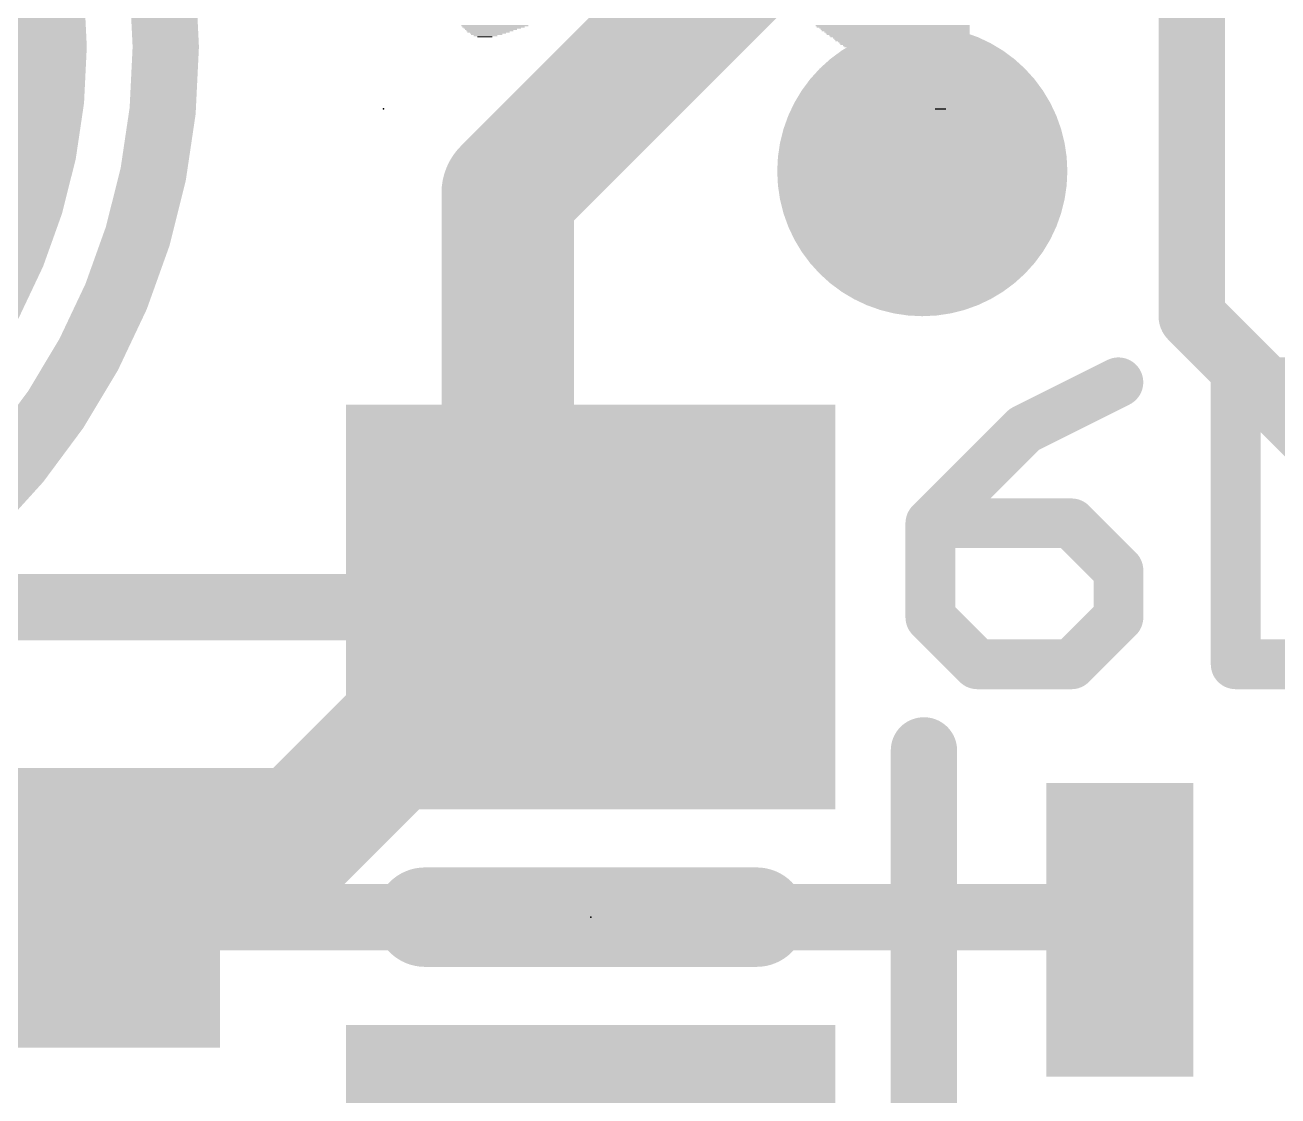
# Model space of a CAD drawing. Extents: x -0.1 to 25.5, y -0.1 to 17.9.
# Drawn here: x 4.109 to 7.948, y 12.025 to 15.307 of the extents above; entities that cross this region are included whole.
import ezdxf

# ---------------------------------------------------------------- set-up
doc = ezdxf.new("R2010")
doc.units = 0
for name, color, linetype in [('1', 12, 'CONTINUOUS'), ('16', 5, 'CONTINUOUS'), ('17', 110, 'CONTINUOUS'), ('18', 110, 'CONTINUOUS'), ('21', 40, 'CONTINUOUS'), ('23', 40, 'CONTINUOUS')]:
    doc.layers.add(name, color=color, linetype=linetype)

# ---------------------------------------------------------------- blocks, each defined once
blk = doc.blocks.new('RECT')
blk.add_solid([(-0.5, -0.5), (0.5, -0.5), (-0.5, 0.5), (0.5, 0.5)])
blk = doc.blocks.new('ROUNDP')
at = {"const_width": 0.5}
blk.add_lwpolyline([(0, -0.25, 1), (0, 0.25, 1), (0, -0.25)], format="xyb", dxfattribs=at)
blk = doc.blocks.new('ROUNDV')
at = {"const_width": 0.5}
blk.add_lwpolyline([(0, -0.25, 1), (0, 0.25, 1), (0, -0.25)], format="xyb", dxfattribs=at)

msp = doc.modelspace()

# ---------------------------------------------------------------- linework, layer by layer
at = {"layer": '1', "const_width": 0.2032}
for points in [[(7.6835, 14.4145), (7.6835, 15.777)], [(8.363, 13.735), (7.6835, 14.4145)], [(3.8177, 13.523), (5.842, 13.523)], [(4.306, 12.573), (7.424, 12.573)], [(7.424, 12.573), (7.463, 12.534)]]:
    msp.add_lwpolyline(points, dxfattribs=at)
at = {"layer": '1', "const_width": 0.1016}
for points in [[(7.7194, 14.4504, 1), (7.6476, 14.3786)], [(7.6327, 14.4145, 1), (7.7343, 14.4145)], [(5.842, 13.4722, 1), (5.842, 13.5738)], [(4.306, 12.6238, 1), (4.306, 12.5222)], [(7.4599, 12.6089, 1), (7.3881, 12.5371)], [(7.424, 12.5222, 1), (7.424, 12.6238)], [(7.4271, 12.4981, 1), (7.4989, 12.5699)]]:
    msp.add_lwpolyline(points, format="xyb", dxfattribs=at)
at = {"layer": '16', "const_width": 0.4064}
for points in [[(5.588, 14.7924), (7.3691, 16.5735)], [(5.588, 13.462), (5.588, 14.7924)], [(4.953, 12.827), (5.588, 13.462)], [(3.81, 12.827), (4.953, 12.827)]]:
    msp.add_lwpolyline(points, dxfattribs=at)
at = {"layer": '16', "const_width": 0.2032}
for points in [[(5.6896, 14.7924, 1), (5.4864, 14.7924)], [(5.5162, 14.8642, 1), (5.6598, 14.7205)], [(5.6598, 13.3902, 1), (5.5162, 13.5338)], [(5.4864, 13.462, 1), (5.6896, 13.462)], [(4.953, 12.7254, 1), (4.953, 12.9286)], [(4.8812, 12.8988, 1), (5.0248, 12.7552)]]:
    msp.add_lwpolyline(points, format="xyb", dxfattribs=at)
at = {"layer": '21'}
for points, const_width in [([(2.54, 13.24, 1), (2.54, 17.24, 1), (2.54, 13.24)], 0.2032), ([(7.4759, 14.178, 1), (7.4419, 14.2461)], 0.0762), ([(7.8563, 14.212, 1), (7.7801, 14.212)], 0.0762), ([(7.8182, 14.2501, 1), (7.8182, 14.1739)], 0.0762), ([(7.1538, 14.1021, 1), (7.1878, 14.0339)], 0.0762), ([(7.1977, 14.041, 1), (7.1439, 14.0949)], 0.0762), ([(6.8557, 13.8068, 1), (6.9096, 13.7529)], 0.0762), ([(6.9208, 13.7799, 1), (6.8446, 13.7799)], 0.0762), ([(6.8827, 13.818, 1), (6.8827, 13.7418)], 0.0762), ([(7.3418, 13.8068, 1), (7.2879, 13.7529)], 0.0762), ([(7.3149, 13.7418, 1), (7.3149, 13.818)], 0.0762), ([(7.497, 13.6358, 1), (7.4208, 13.6358)], 0.0762), ([(7.432, 13.6089, 1), (7.4859, 13.6628)], 0.0762), ([(6.9096, 13.5187, 1), (6.8557, 13.4648)], 0.0762), ([(7.4859, 13.4648, 1), (7.432, 13.5187)], 0.0762), ([(6.8446, 13.4918, 1), (6.9208, 13.4918)], 0.0762), ([(7.4208, 13.4918, 1), (7.497, 13.4918)], 0.0762), ([(7.0267, 13.3858, 1), (7.0267, 13.3096)], 0.0762), ([(6.9998, 13.3208, 1), (7.0537, 13.3746)], 0.0762), ([(7.2879, 13.3746, 1), (7.3418, 13.3208)], 0.0762), ([(7.3149, 13.3096, 1), (7.3149, 13.3858)], 0.0762), ([(7.8182, 13.3858, 1), (7.8182, 13.3096)], 0.0762), ([(7.7801, 13.3477, 1), (7.8563, 13.3477)], 0.0762), ([(6.9138, 13.084, 1), (6.8122, 13.084)], 0.1016), ([(5.334, 12.6492, 1), (5.334, 12.4968)], 0.1524), ([(6.35, 12.4968, 1), (6.35, 12.6492)], 0.1524)]:
    msp.add_lwpolyline(points, format="xyb", dxfattribs=dict(at, const_width=const_width))
for points, const_width in [([(7.4589, 14.212), (7.1708, 14.068)], 0.1524), ([(7.8182, 14.212), (7.8182, 13.3477)], 0.1524), ([(8.2504, 14.212), (7.8182, 14.212)], 0.1524), ([(7.1708, 14.068), (6.8827, 13.7799)], 0.1524), ([(6.8827, 13.7799), (6.8827, 13.4918)], 0.1524), ([(7.3149, 13.7799), (6.8827, 13.7799)], 0.1524), ([(7.4589, 13.6358), (7.3149, 13.7799)], 0.1524), ([(7.4589, 13.4918), (7.4589, 13.6358)], 0.1524), ([(6.8827, 13.4918), (7.0267, 13.3477)], 0.1524), ([(7.3149, 13.3477), (7.4589, 13.4918)], 0.1524), ([(7.0267, 13.3477), (7.3149, 13.3477)], 0.1524), ([(7.8182, 13.3477), (8.2504, 13.3477)], 0.1524), ([(6.863, 10.284), (6.863, 13.084)], 0.2032), ([(5.334, 12.573), (6.35, 12.573)], 0.3048)]:
    msp.add_lwpolyline(points, dxfattribs=dict(at, const_width=const_width))
at = {"layer": '23'}
for p in [(5.207, 15.0495), (5.842, 12.573)]:
    msp.add_point(p, dxfattribs=at)

# ---------------------------------------------------------------- block references
at = {"layer": '1', "rotation": 90}
for p, xscale, yscale in [((5.842, 13.523), 1.24, 1.5), ((4.306, 12.573), 0.8, 0.8), ((5.842, 11.623), 1.24, 1.5)]:
    msp.add_blockref('RECT', p, dxfattribs=dict(at, xscale=xscale, yscale=yscale))
at = {"layer": '1', "xscale": 0.45, "yscale": 0.9}
msp.add_blockref('RECT', (7.463, 12.534), dxfattribs=at)
at = {"layer": '17', "xscale": 3.516, "yscale": 3.516}
msp.add_blockref('ROUNDP', (2.54, 15.24), dxfattribs=at)
msp.add_blockref('ROUNDP', (2.54, 15.24), dxfattribs=at)
at = {"layer": '18', "xscale": 0.889, "yscale": 0.889}
msp.add_blockref('ROUNDV', (6.858, 14.859), dxfattribs=at)
msp.add_blockref('ROUNDV', (6.858, 14.859), dxfattribs=at)
at = {"layer": '21'}
for p, xscale, yscale in [((5.548, 15.3048), 0.2058, 0.0038), ((5.5442, 15.301), 0.1905, 0.0038), ((5.5404, 15.2972), 0.1753, 0.0039), ((5.5366, 15.2933), 0.16, 0.0038), ((5.5328, 15.2895), 0.1447, 0.0038), ((5.529, 15.2857), 0.1295, 0.0038), ((5.5271, 15.2819), 0.1105, 0.0038), ((5.5232, 15.2781), 0.0953, 0.0038), ((6.7672, 15.3048), 0.4724, 0.0038), ((6.7691, 15.301), 0.4686, 0.0038), ((6.7729, 15.2972), 0.461, 0.0039), ((6.7748, 15.2933), 0.4572, 0.0038), ((6.7767, 15.2895), 0.4534, 0.0038), ((6.7805, 15.2857), 0.4458, 0.0038), ((6.7825, 15.2819), 0.4419, 0.0038), ((6.7844, 15.2781), 0.4381, 0.0038), ((5.5194, 15.2743), 0.0724, 0.0038), ((5.5175, 15.2705), 0.0457, 0.0038), ((6.7881, 15.2743), 0.4305, 0.0038), ((6.79, 15.2705), 0.4267, 0.0038), ((6.7938, 15.2667), 0.4191, 0.0038), ((6.7957, 15.2629), 0.4153, 0.0038), ((6.7976, 15.2591), 0.4115, 0.0039), ((6.8015, 15.2552), 0.4038, 0.0038), ((6.8034, 15.2514), 0.4, 0.0038), ((6.8053, 15.2476), 0.3962, 0.0038), ((6.8091, 15.2438), 0.3886, 0.0038), ((6.811, 15.24), 0.3848, 0.0038), ((6.8148, 15.2362), 0.3772, 0.0038), ((6.8167, 15.2324), 0.3734, 0.0038), ((6.8186, 15.2286), 0.3696, 0.0038), ((6.8224, 15.2248), 0.3619, 0.0038), ((6.8243, 15.221), 0.3581, 0.0039), ((6.8262, 15.2171), 0.3543, 0.0038), ((6.83, 15.2133), 0.3467, 0.0038), ((6.8319, 15.2095), 0.3429, 0.0038), ((6.8338, 15.2057), 0.3391, 0.0038), ((6.8377, 15.2019), 0.3315, 0.0038), ((6.8396, 15.1981), 0.3276, 0.0038), ((6.8434, 15.1943), 0.32, 0.0038), ((6.8453, 15.1905), 0.3162, 0.0038), ((6.8472, 15.1867), 0.3124, 0.0038), ((6.851, 15.1829), 0.3048, 0.0039), ((6.8529, 15.179), 0.301, 0.0038), ((6.8548, 15.1752), 0.2972, 0.0038), ((6.8586, 15.1714), 0.2895, 0.0038), ((6.8605, 15.1676), 0.2857, 0.0038), ((6.8624, 15.1638), 0.2819, 0.0038), ((6.8662, 15.16), 0.2743, 0.0038), ((6.8681, 15.1562), 0.2705, 0.0038), ((6.872, 15.1524), 0.2629, 0.0038), ((6.8739, 15.1486), 0.2591, 0.0038), ((6.8758, 15.1448), 0.2553, 0.0039), ((6.8796, 15.1409), 0.2476, 0.0038), ((6.8815, 15.1371), 0.2438, 0.0038), ((6.8834, 15.1333), 0.24, 0.0038), ((6.8872, 15.1295), 0.2324, 0.0038), ((6.8872, 15.1257), 0.2248, 0.0038), ((6.8891, 15.1219), 0.221, 0.0038), ((6.8929, 15.1181), 0.2134, 0.0038), ((6.8948, 15.1143), 0.2095, 0.0038), ((6.8986, 15.1105), 0.2019, 0.0038), ((6.8986, 15.1067), 0.1943, 0.0039), ((6.9005, 15.1028), 0.1905, 0.0038), ((6.9043, 15.099), 0.1829, 0.0038), ((6.9043, 15.0952), 0.1753, 0.0038), ((6.9063, 15.0914), 0.1715, 0.0038), ((6.9082, 15.0876), 0.16, 0.0038), ((6.9082, 15.0838), 0.1524, 0.0038), ((6.912, 15.08), 0.1448, 0.0038), ((6.912, 15.0762), 0.1372, 0.0038), ((6.912, 15.0724), 0.1295, 0.0038), ((6.912, 15.0686), 0.1143, 0.0039), ((6.9139, 15.0647), 0.1029, 0.0038), ((6.912, 15.0609), 0.0914, 0.0038), ((6.912, 15.0571), 0.0762, 0.0038), ((6.9139, 15.0533), 0.0572, 0.0038), ((6.9139, 15.0495), 0.0343, 0.0038)]:
    msp.add_blockref('RECT', p, dxfattribs=dict(at, xscale=xscale, yscale=yscale))

doc.saveas('drawing.dxf')
